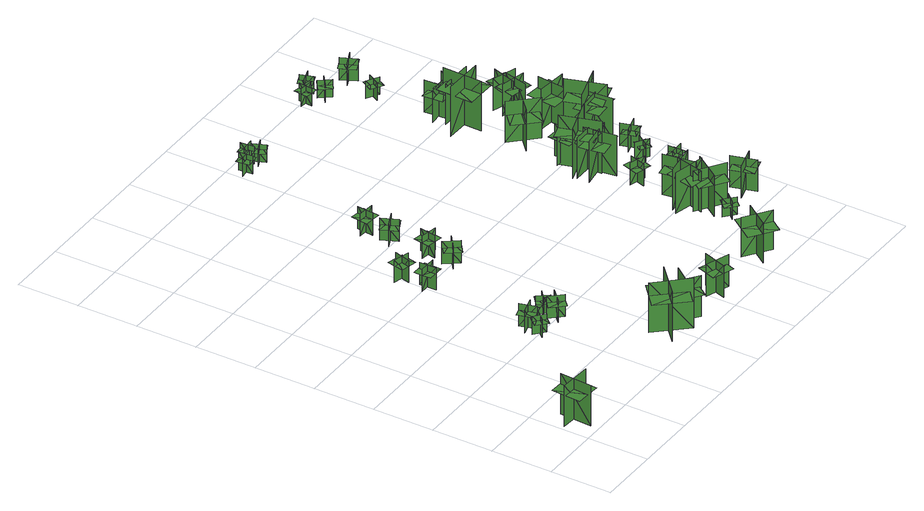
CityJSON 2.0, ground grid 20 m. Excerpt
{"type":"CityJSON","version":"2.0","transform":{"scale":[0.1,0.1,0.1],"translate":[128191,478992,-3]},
"CityObjects":{
"tree1":{"type":"SolitaryVegetationObject","geometry":[{"type":"MultiSurface","lod":"1","boundaries":[[[0,1,2]],[[0,2,3]],[[4,5,6]],[[4,6,7]],[[8,9,10]],[[8,10,11]],[[8,12,13]],[[8,13,9]]]}]},
"tree2":{"type":"SolitaryVegetationObject","geometry":[{"type":"MultiSurface","lod":"1","boundaries":[[[14,15,16]],[[14,16,17]],[[18,19,20]],[[18,20,21]],[[22,23,24]],[[22,24,25]],[[22,25,26]],[[22,26,27]]]}]},
"tree3":{"type":"SolitaryVegetationObject","geometry":[{"type":"MultiSurface","lod":"1","boundaries":[[[28,29,30]],[[28,30,31]],[[32,33,34]],[[32,34,35]],[[36,37,38]],[[36,38,39]],[[36,39,40]],[[36,40,41]]]}]},
"tree4":{"type":"SolitaryVegetationObject","geometry":[{"type":"MultiSurface","lod":"1","boundaries":[[[42,43,44]],[[42,44,45]],[[46,47,48]],[[46,48,49]],[[50,51,52]],[[50,52,53]],[[50,53,54]],[[50,54,55]]]}]},
"tree5":{"type":"SolitaryVegetationObject","geometry":[{"type":"MultiSurface","lod":"1","boundaries":[[[56,57,58]],[[56,58,59]],[[60,61,62]],[[60,62,63]],[[64,65,66]],[[64,66,67]],[[64,67,68]],[[64,68,69]]]}]},
"tree6":{"type":"SolitaryVegetationObject","geometry":[{"type":"MultiSurface","lod":"1","boundaries":[[[70,71,72]],[[70,72,73]],[[74,75,76]],[[74,76,77]],[[78,79,80]],[[78,80,81]],[[78,82,83]],[[78,83,79]]]}]},
"tree7":{"type":"SolitaryVegetationObject","geometry":[{"type":"MultiSurface","lod":"1","boundaries":[[[84,85,86]],[[84,86,87]],[[88,89,90]],[[88,90,91]],[[92,93,94]],[[92,94,95]],[[92,95,96]],[[92,96,97]]]}]},
"tree8":{"type":"SolitaryVegetationObject","geometry":[{"type":"MultiSurface","lod":"1","boundaries":[[[98,99,100]],[[98,100,101]],[[102,103,104]],[[102,104,105]],[[106,107,108]],[[106,108,109]],[[106,109,110]],[[106,110,111]]]}]},
"tree9":{"type":"SolitaryVegetationObject","geometry":[{"type":"MultiSurface","lod":"1","boundaries":[[[112,113,114]],[[112,114,115]],[[116,117,118]],[[116,118,119]],[[120,121,122]],[[120,122,123]],[[120,124,125]],[[120,125,121]]]}]},
"tree10":{"type":"SolitaryVegetationObject","geometry":[{"type":"MultiSurface","lod":"1","boundaries":[[[126,127,128]],[[126,128,129]],[[130,131,132]],[[130,132,133]],[[134,135,136]],[[134,136,137]],[[134,137,138]],[[134,138,139]]]}]},
"tree11":{"type":"SolitaryVegetationObject","geometry":[{"type":"MultiSurface","lod":"1","boundaries":[[[140,141,142]],[[140,142,143]],[[144,145,146]],[[144,146,147]],[[148,149,150]],[[148,150,151]],[[148,151,152]],[[148,152,153]]]}]},
"tree12":{"type":"SolitaryVegetationObject","geometry":[{"type":"MultiSurface","lod":"1","boundaries":[[[154,155,156]],[[154,156,157]],[[158,159,160]],[[158,160,161]],[[162,163,164]],[[162,164,165]],[[162,165,166]],[[162,166,167]]]}]},
"tree13":{"type":"SolitaryVegetationObject","geometry":[{"type":"MultiSurface","lod":"1","boundaries":[[[168,169,170]],[[168,170,171]],[[172,173,174]],[[172,174,175]],[[176,177,178]],[[176,178,179]],[[176,180,181]],[[176,181,177]]]}]},
"tree14":{"type":"SolitaryVegetationObject","geometry":[{"type":"MultiSurface","lod":"1","boundaries":[[[182,183,184]],[[182,184,185]],[[186,187,188]],[[186,188,189]],[[190,191,192]],[[190,192,193]],[[190,193,194]],[[190,194,195]]]}]},
"tree15":{"type":"SolitaryVegetationObject","geometry":[{"type":"MultiSurface","lod":"1","boundaries":[[[196,197,198]],[[196,198,199]],[[200,201,202]],[[200,202,203]],[[204,205,206]],[[204,206,207]],[[204,207,208]],[[204,208,209]]]}]},
"tree16":{"type":"SolitaryVegetationObject","geometry":[{"type":"MultiSurface","lod":"1","boundaries":[[[210,211,212]],[[210,212,213]],[[214,215,216]],[[214,216,217]],[[218,219,220]],[[218,220,221]],[[218,221,222]],[[218,222,223]]]}]},
"tree17":{"type":"SolitaryVegetationObject","geometry":[{"type":"MultiSurface","lod":"1","boundaries":[[[224,225,226]],[[224,226,227]],[[228,229,230]],[[228,230,231]],[[232,233,234]],[[232,234,235]],[[232,235,236]],[[232,236,237]]]}]},
"tree18":{"type":"SolitaryVegetationObject","geometry":[{"type":"MultiSurface","lod":"1","boundaries":[[[238,239,240]],[[238,240,241]],[[242,243,244]],[[242,244,245]],[[246,247,248]],[[246,248,249]],[[246,249,250]],[[246,250,251]]]}]},
"tree19":{"type":"SolitaryVegetationObject","geometry":[{"type":"MultiSurface","lod":"1","boundaries":[[[252,253,254]],[[252,254,255]],[[256,257,258]],[[256,258,259]],[[260,261,262]],[[260,262,263]],[[260,263,264]],[[260,264,265]]]}]},
"tree20":{"type":"SolitaryVegetationObject","geometry":[{"type":"MultiSurface","lod":"1","boundaries":[[[266,267,268]],[[266,268,269]],[[270,271,272]],[[270,272,273]],[[274,275,276]],[[274,276,277]],[[274,278,279]],[[274,279,275]]]}]},
"tree21":{"type":"SolitaryVegetationObject","geometry":[{"type":"MultiSurface","lod":"1","boundaries":[[[280,281,282]],[[280,282,283]],[[284,285,286]],[[284,286,287]],[[288,289,290]],[[288,290,291]],[[288,292,293]],[[288,293,289]]]}]},
"tree22":{"type":"SolitaryVegetationObject","geometry":[{"type":"MultiSurface","lod":"1","boundaries":[[[294,295,296]],[[294,296,297]],[[298,299,300]],[[298,300,301]],[[302,303,304]],[[302,304,305]],[[302,306,307]],[[302,307,303]]]}]},
"tree23":{"type":"SolitaryVegetationObject","geometry":[{"type":"MultiSurface","lod":"1","boundaries":[[[308,309,310]],[[308,310,311]],[[312,313,314]],[[312,314,315]],[[316,317,318]],[[316,318,319]],[[316,319,320]],[[316,320,321]]]}]},
"tree24":{"type":"SolitaryVegetationObject","geometry":[{"type":"MultiSurface","lod":"1","boundaries":[[[322,323,324]],[[322,324,325]],[[326,327,328]],[[326,328,329]],[[330,331,332]],[[330,332,333]],[[330,334,335]],[[330,335,331]]]}]},
"tree25":{"type":"SolitaryVegetationObject","geometry":[{"type":"MultiSurface","lod":"1","boundaries":[[[336,337,338]],[[336,338,339]],[[340,341,342]],[[340,342,343]],[[344,345,346]],[[344,346,347]],[[344,348,349]],[[344,349,345]]]}]},
"tree26":{"type":"SolitaryVegetationObject","geometry":[{"type":"MultiSurface","lod":"1","boundaries":[[[350,351,352]],[[350,352,353]],[[354,355,356]],[[354,356,357]],[[358,359,360]],[[358,360,361]],[[358,362,363]],[[358,363,359]]]}]},
"tree27":{"type":"SolitaryVegetationObject","geometry":[{"type":"MultiSurface","lod":"1","boundaries":[[[364,365,366]],[[364,366,367]],[[368,369,370]],[[368,370,371]],[[372,373,374]],[[372,374,375]],[[372,376,377]],[[372,377,373]]]}]},
"tree28":{"type":"SolitaryVegetationObject","geometry":[{"type":"MultiSurface","lod":"1","boundaries":[[[378,379,380]],[[378,380,381]],[[382,383,384]],[[382,384,385]],[[386,387,388]],[[386,388,389]],[[386,390,391]],[[386,391,387]]]}]},
"tree29":{"type":"SolitaryVegetationObject","geometry":[{"type":"MultiSurface","lod":"1","boundaries":[[[392,393,394]],[[392,394,395]],[[396,397,398]],[[396,398,399]],[[400,401,402]],[[400,402,403]],[[400,404,405]],[[400,405,401]]]}]},
"tree30":{"type":"SolitaryVegetationObject","geometry":[{"type":"MultiSurface","lod":"1","boundaries":[[[406,407,408]],[[406,408,409]],[[410,411,412]],[[410,412,413]],[[414,415,416]],[[414,416,417]],[[414,415,418]],[[414,418,419]]]}]},
"tree31":{"type":"SolitaryVegetationObject","geometry":[{"type":"MultiSurface","lod":"1","boundaries":[[[420,421,422]],[[420,422,423]],[[424,425,426]],[[424,426,427]],[[428,429,430]],[[428,430,431]],[[428,431,432]],[[428,432,433]]]}]},
"tree32":{"type":"SolitaryVegetationObject","geometry":[{"type":"MultiSurface","lod":"1","boundaries":[[[434,435,436]],[[434,436,437]],[[438,439,440]],[[438,440,441]],[[442,443,444]],[[442,444,445]],[[442,446,447]],[[442,447,443]]]}]},
"tree33":{"type":"SolitaryVegetationObject","geometry":[{"type":"MultiSurface","lod":"1","boundaries":[[[448,449,450]],[[448,450,451]],[[452,453,454]],[[452,454,455]],[[456,457,458]],[[456,458,459]],[[456,460,461]],[[456,461,457]]]}]},
"tree34":{"type":"SolitaryVegetationObject","geometry":[{"type":"MultiSurface","lod":"1","boundaries":[[[462,463,464]],[[462,464,465]],[[466,467,468]],[[466,468,469]],[[470,471,472]],[[470,472,473]],[[470,474,475]],[[470,475,471]]]}]},
"tree35":{"type":"SolitaryVegetationObject","geometry":[{"type":"MultiSurface","lod":"1","boundaries":[[[476,477,478]],[[476,478,479]],[[480,481,482]],[[480,482,483]],[[484,485,486]],[[484,486,487]],[[484,487,488]],[[484,488,489]]]}]},
"tree36":{"type":"SolitaryVegetationObject","geometry":[{"type":"MultiSurface","lod":"1","boundaries":[[[490,491,492]],[[490,492,493]],[[494,495,496]],[[494,496,497]],[[430,498,499]],[[430,499,500]],[[430,500,501]],[[430,501,502]]]}]},
"tree37":{"type":"SolitaryVegetationObject","geometry":[{"type":"MultiSurface","lod":"1","boundaries":[[[503,504,505]],[[503,505,506]],[[507,508,509]],[[507,509,510]],[[511,512,513]],[[511,513,514]],[[511,515,516]],[[511,516,512]]]}]},
"tree38":{"type":"SolitaryVegetationObject","geometry":[{"type":"MultiSurface","lod":"1","boundaries":[[[517,518,519]],[[517,519,520]],[[521,522,523]],[[521,523,524]],[[525,526,527]],[[525,527,528]],[[525,529,530]],[[525,530,526]]]}]},
"tree39":{"type":"SolitaryVegetationObject","geometry":[{"type":"MultiSurface","lod":"1","boundaries":[[[531,532,533]],[[531,533,534]],[[535,536,537]],[[535,537,538]],[[539,540,541]],[[539,541,542]],[[539,543,544]],[[539,544,540]]]}]},
"tree40":{"type":"SolitaryVegetationObject","geometry":[{"type":"MultiSurface","lod":"1","boundaries":[[[545,546,547]],[[545,547,548]],[[549,550,551]],[[549,551,552]],[[553,554,555]],[[553,555,556]],[[553,557,558]],[[553,558,554]]]}]},
"tree41":{"type":"SolitaryVegetationObject","geometry":[{"type":"MultiSurface","lod":"1","boundaries":[[[559,560,561]],[[559,561,562]],[[563,564,565]],[[563,565,566]],[[567,568,569]],[[567,569,570]],[[567,570,571]],[[567,571,572]]]}]},
"tree42":{"type":"SolitaryVegetationObject","geometry":[{"type":"MultiSurface","lod":"1","boundaries":[[[573,574,575]],[[573,575,576]],[[577,578,579]],[[577,579,580]],[[581,582,583]],[[581,583,584]],[[581,584,585]],[[581,585,586]]]}]},
"tree43":{"type":"SolitaryVegetationObject","geometry":[{"type":"MultiSurface","lod":"1","boundaries":[[[587,588,589]],[[587,589,590]],[[591,592,593]],[[591,593,594]],[[595,596,597]],[[595,597,598]],[[595,599,600]],[[595,600,596]]]}]},
"tree44":{"type":"SolitaryVegetationObject","geometry":[{"type":"MultiSurface","lod":"1","boundaries":[[[601,602,603]],[[601,603,604]],[[605,606,607]],[[605,607,608]],[[609,610,611]],[[609,611,612]],[[609,613,614]],[[609,614,610]]]}]},
"tree45":{"type":"SolitaryVegetationObject","geometry":[{"type":"MultiSurface","lod":"1","boundaries":[[[615,616,617]],[[615,617,618]],[[619,620,621]],[[619,621,622]],[[623,624,625]],[[623,625,626]],[[623,626,627]],[[623,627,628]]]}]}
},
"vertices":[
[49,21,12],[56,127,12],[56,127,153],[49,21,153],[112,77,12],[6,84,12],[6,84,153],[112,77,153],[50,30,117],[56,127,117],[14,130,117],[8,33,117],[92,27,117],[98,124,117],
[378,375,21],[345,404,21],[345,404,83],[378,375,83],[377,404,21],[347,371,21],[347,371,83],[377,404,83],[377,404,66],[360,419,66],[331,386,66],[347,371,66],[364,356,66],[393,389,66],
[394,441,21],[341,426,21],[341,426,98],[394,441,98],[362,459,21],[377,406,21],[377,406,98],[362,459,98],[362,459,77],[335,452,77],[350,399,77],[377,406,77],[403,414,77],[388,467,77],
[436,372,21],[476,410,21],[476,410,98],[436,372,98],[472,371,21],[435,411,21],[435,411,98],[472,371,98],[472,371,77],[493,390,77],[455,430,77],[435,411,77],[414,392,77],[452,352,77],
[440,451,20],[468,417,20],[468,417,82],[440,451,82],[437,422,20],[471,450,20],[471,450,82],[437,422,82],[437,422,65],[451,405,65],[485,433,65],[471,450,65],[457,467,65],[423,439,65],
[630,36,12],[542,132,12],[542,132,184],[630,36,184],[634,139,12],[538,51,12],[538,51,184],[634,139,184],[622,44,140],[542,132,140],[504,98,140],[584,10,140],[660,79,140],[580,167,140],
[391,813,20],[392,757,20],[392,757,97],[391,813,97],[365,787,20],[421,787,20],[421,787,97],[365,787,97],[365,787,76],[366,759,76],[421,759,76],[421,787,76],[421,815,76],[365,814,76],
[415,867,20],[362,880,20],[362,880,97],[415,867,97],[397,898,20],[383,845,20],[383,845,97],[397,898,97],[397,898,76],[370,905,76],[357,851,76],[383,845,76],[410,838,76],[423,892,76],
[694,127,9],[629,43,9],[629,43,150],[694,127,150],[611,115,9],[695,51,9],[695,51,150],[611,115,150],[688,120,113],[629,43,113],[663,17,113],[722,94,113],[655,145,113],[596,68,113],
[546,769,22],[512,813,22],[512,813,99],[546,769,99],[551,805,22],[507,772,22],[507,772,99],[551,805,99],[551,805,77],[534,827,77],[490,793,77],[507,772,77],[524,750,77],[568,784,77],
[506,876,22],[561,866,22],[561,866,99],[506,876,99],[527,846,22],[537,900,22],[537,900,99],[527,846,99],[527,846,77],[554,841,77],[564,895,77],[537,900,77],[510,905,77],[500,851,77],
[542,976,23],[519,1027,23],[519,1027,100],[542,976,100],[555,1011,23],[505,988,23],[505,988,100],[555,1011,100],[555,1011,78],[544,1036,78],[494,1013,78],[505,988,78],[517,962,78],[567,986,78],
[870,67,6],[792,95,6],[792,95,116],[870,67,116],[841,126,6],[814,48,6],[814,48,116],[841,126,116],[863,70,87],[792,95,87],[781,64,87],[852,39,87],[874,100,87],[803,126,87],
[506,1086,23],[561,1080,23],[561,1080,100],[506,1086,100],[529,1057,23],[535,1112,23],[535,1112,100],[529,1057,100],[529,1057,78],[556,1054,78],[562,1109,78],[535,1112,78],[507,1115,78],[501,1060,78],
[1071,120,14],[1013,39,14],[1013,39,152],[1071,120,152],[1006,109,14],[1087,51,14],[1087,51,152],[1006,109,152],[1006,109,113],[977,69,113],[1058,11,113],[1087,51,113],[1116,92,113],[1035,150,113],
[618,1518,19],[613,1562,19],[613,1562,81],[618,1518,81],[636,1541,19],[592,1536,19],[592,1536,81],[636,1541,81],[636,1541,64],[634,1563,64],[590,1558,64],[592,1536,64],[595,1514,64],[639,1519,64],
[660,1540,21],[655,1584,21],[655,1584,82],[660,1540,82],[679,1563,21],[635,1558,21],[635,1558,82],[679,1563,82],[679,1563,65],[676,1585,65],[632,1580,65],[635,1558,65],[637,1536,65],[681,1541,65],
[687,1515,20],[669,1555,20],[669,1555,81],[687,1515,81],[697,1543,20],[657,1524,20],[657,1524,81],[697,1543,81],[697,1543,64],[688,1563,64],[648,1544,64],[657,1524,64],[667,1504,64],[707,1523,64],
[1153,232,15],[1183,264,15],[1183,264,76],[1153,232,76],[1183,233,15],[1150,263,15],[1150,263,76],[1183,233,76],[1183,233,59],[1198,249,59],[1165,279,59],[1150,263,59],[1135,247,59],[1168,217,59],
[1167,432,13],[1142,329,13],[1142,329,154],[1167,432,154],[1096,387,13],[1199,363,13],[1199,363,154],[1096,387,154],[1165,423,118],[1142,329,118],[1183,319,118],[1206,414,118],[1124,433,118],[1102,338,118],
[1220,291,12],[1132,351,12],[1132,351,153],[1220,291,153],[1204,373,12],[1144,286,12],[1144,286,153],[1204,373,153],[1212,296,117],[1132,351,117],[1108,317,117],[1188,261,117],[1236,331,117],[1156,386,117],
[1158,472,12],[1174,367,12],[1174,367,153],[1158,472,153],[1108,404,12],[1213,420,12],[1213,420,153],[1108,404,153],[1159,463,116],[1174,367,116],[1215,373,116],[1200,469,116],[1117,456,116],[1132,360,116],
[1177,588,17],[1161,535,17],[1161,535,94],[1177,588,94],[1144,571,17],[1197,555,17],[1197,555,94],[1144,571,94],[1144,571,72],[1136,545,72],[1189,529,72],[1197,555,72],[1205,582,72],[1152,598,72],
[1100,681,13],[1205,696,13],[1205,696,154],[1100,681,154],[1168,631,13],[1153,736,13],[1153,736,154],[1168,631,154],[1109,682,118],[1205,696,118],[1199,737,118],[1103,724,118],[1115,641,118],[1211,654,118],
[1157,782,12],[1157,675,12],[1157,675,153],[1157,782,153],[1098,722,12],[1205,722,12],[1205,722,153],[1098,722,153],[1157,773,117],[1157,675,117],[1199,675,117],[1199,773,117],[1115,773,117],[1115,676,117],
[1172,683,10],[1134,807,10],[1134,807,182],[1172,683,182],[1219,774,10],[1095,735,10],[1095,735,182],[1219,774,182],[1169,693,138],[1134,807,138],[1085,792,138],[1120,678,138],[1218,709,138],[1183,822,138],
[1295,328,11],[1318,248,11],[1318,248,121],[1295,328,121],[1264,270,11],[1343,293,11],[1343,293,121],[1264,270,121],[1297,321,93],[1318,248,93],[1349,257,93],[1329,330,93],[1266,312,93],[1286,239,93],
[1155,754,15],[1161,836,15],[1161,836,125],[1155,754,125],[1204,797,15],[1122,803,15],[1122,803,125],[1204,797,125],[1156,761,96],[1161,836,96],[1129,838,96],[1123,763,96],[1188,758,96],[1194,834,96],
[1326,514,15],[1279,512,15],[1279,512,77],[1326,514,77],[1298,539,15],[1300,492,15],[1300,492,77],[1298,539,77],[1322,514,61],[1279,512,61],[1279,493,61],[1322,495,61],[1321,532,61],[1278,531,61],
[1221,994,10],[1144,922,10],[1144,922,151],[1221,994,151],[1149,996,10],[1222,919,10],[1222,919,151],[1149,996,151],[1219,996,104],[1142,924,104],[1178,886,104],[1255,958,104],[1112,956,104],[1190,1028,104],
[980,1580,21],[1024,1575,21],[1024,1575,82],[980,1580,82],[998,1557,21],[1003,1601,21],[1003,1601,82],[998,1557,82],[998,1557,65],[1020,1555,65],[1025,1598,65],[1003,1601,65],[981,1604,65],[976,1560,65],
[1311,645,4],[1284,606,4],[1284,606,67],[1311,645,67],[1274,637,4],[1313,611,4],[1313,611,67],[1274,637,67],[1308,641,51],[1284,606,51],[1300,595,51],[1324,631,51],[1293,652,51],[1269,616,51],
[1161,1213,13],[1158,1083,13],[1158,1083,185],[1161,1213,185],[1087,1142,13],[1217,1139,13],[1217,1139,185],[1087,1142,185],[1161,1202,141],[1158,1083,141],[1210,1082,141],[1212,1201,141],[1109,1203,141],[1107,1084,141],
[1344,684,15],[1288,667,15],[1288,667,93],[1344,684,93],[1303,705,15],[1320,649,15],[1320,649,93],[1303,705,93],[1339,682,73],[1288,667,73],[1294,644,73],[1346,660,73],[1333,704,73],[1281,689,73],
[1071,1561,20],[1036,1534,20],[1036,1534,81],[1071,1561,81],[1042,1565,20],[1069,1530,20],[1069,1530,81],[1042,1565,81],[1042,1565,64],[1024,1551,64],[1051,1516,64],[1069,1530,64],[1086,1543,64],[1059,1578,64],
[1038,1624,21],[1053,1583,21],[1053,1583,82],[1038,1624,82],[1025,1598,21],[1067,1613,21],[1067,1613,82],[1025,1598,82],[1033,1577,65],[1075,1592,65],[1067,1613,65],[1059,1634,65],[1018,1618,65],
[1203,1230,13],[1120,1224,13],[1120,1224,123],[1203,1230,123],[1153,1273,13],[1159,1190,13],[1159,1190,123],[1153,1273,123],[1196,1230,94],[1120,1224,94],[1123,1191,94],[1198,1197,94],[1193,1262,94],[1118,1257,94],
[1179,1126,12],[1181,1233,12],[1181,1233,153],[1179,1126,153],[1239,1185,12],[1133,1187,12],[1133,1187,153],[1239,1185,153],[1179,1135,117],[1181,1233,117],[1139,1233,117],[1137,1136,117],[1221,1135,117],[1223,1232,117],
[1255,794,15],[1361,802,15],[1361,802,156],[1255,794,156],[1320,740,15],[1311,846,15],[1311,846,156],[1320,740,156],[1264,794,120],[1361,802,120],[1358,844,120],[1261,836,120],[1268,753,120],[1365,761,120],
[1291,888,15],[1331,765,15],[1331,765,188],[1291,888,188],[1245,797,15],[1369,837,15],[1369,837,188],[1245,797,188],[1294,878,143],[1331,765,143],[1380,781,143],[1343,894,143],[1246,862,143],[1282,749,143],
[1154,1424,19],[1115,1446,19],[1115,1446,80],[1154,1424,80],[1146,1453,19],[1124,1414,19],[1124,1414,80],[1146,1453,80],[1146,1453,63],[1127,1463,63],[1105,1425,63],[1124,1414,63],[1144,1403,63],[1165,1442,63],
[1307,983,12],[1297,884,12],[1297,884,151],[1307,983,151],[1255,941,12],[1354,932,12],[1354,932,151],[1255,941,151],[1255,941,112],[1250,892,112],[1350,882,112],[1354,932,112],[1359,981,112],[1260,991,112],
[1261,1075,8],[1342,1056,8],[1342,1056,118],[1261,1075,118],[1296,1020,8],[1315,1100,8],[1315,1100,118],[1296,1020,118],[1268,1073,90],[1342,1056,90],[1349,1088,90],[1275,1105,90],[1261,1042,90],[1334,1024,90],
[1291,1058,7],[1317,1136,7],[1317,1136,117],[1291,1058,117],[1349,1087,7],[1271,1113,7],[1271,1113,117],[1349,1087,117],[1293,1064,88],[1317,1136,88],[1286,1146,88],[1262,1075,88],[1324,1054,88],[1348,1126,88],
[1162,1565,14],[1185,1515,14],[1185,1515,91],[1162,1565,91],[1149,1531,14],[1200,1554,14],[1200,1554,91],[1149,1531,91],[1149,1531,70],[1161,1505,70],[1211,1529,70],[1200,1554,70],[1188,1579,70],[1138,1556,70]
]}
